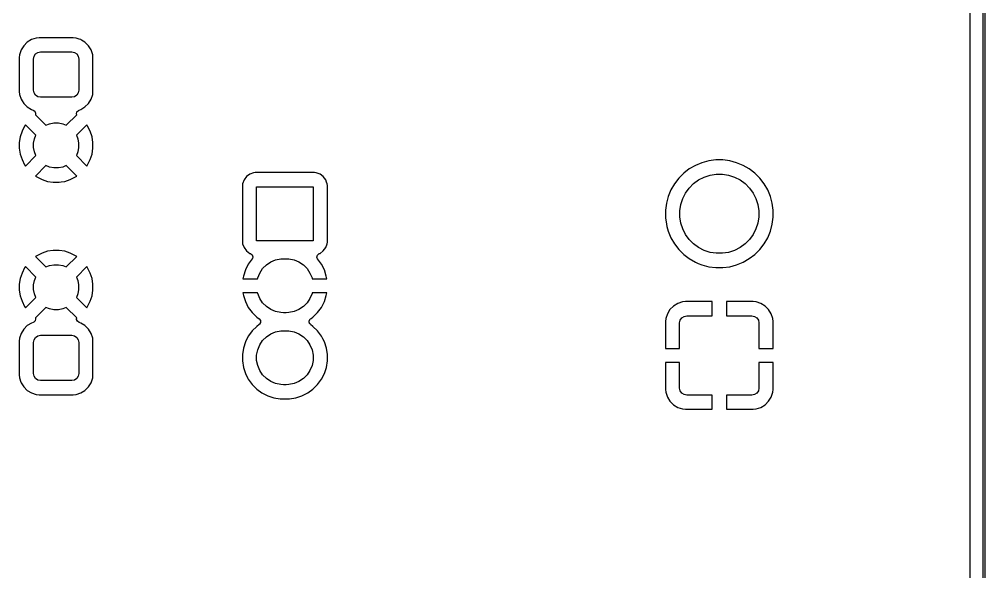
# Model space of a CAD drawing. Extents: x 4.07 to 10.8, y -5 to -0.8.
# Drawn here: x 9.459 to 10.801, y -4.233 to -3.466 of the extents above; entities that cross this region are included whole.
import ezdxf

# ---------------------------------------------------------------- set-up
doc = ezdxf.new("R2010")
doc.units = 0
doc.header["$MEASUREMENT"] = 0
doc.layers.add('BLACK', color=7, linetype='CONTINUOUS')

msp = doc.modelspace()

# ---------------------------------------------------------------- linework, layer by layer
at = {"layer": 'BLACK', "linetype": 'CONTINUOUS'}
for p, q in [((10.799, -4.999), (10.799, -0.801)), ((10.801, -0.8), (10.801, -5)), ((10.7803, -0.8246), (10.7803, -4.9754)), ((9.465, -3.5025), (9.4614, -3.5083)), ((9.4699, -3.4976), (9.465, -3.5025)), ((9.4758, -3.4939), (9.4699, -3.4976)), ((9.4823, -3.4918), (9.4758, -3.4939)), ((9.4758, -3.4939), (9.4758, -3.4939)), ((9.4864, -3.4914), (9.4823, -3.4918)), ((9.4823, -3.4918), (9.4823, -3.4918)), ((9.5336, -3.4914), (9.4864, -3.4914)), ((9.4864, -3.4914), (9.4864, -3.4914)), ((9.5377, -3.4918), (9.5336, -3.4914)), ((9.5421, -3.4932), (9.5377, -3.4918)), ((9.5377, -3.4918), (9.5377, -3.4918)), ((9.5442, -3.4939), (9.5421, -3.4932)), ((9.5452, -3.4946), (9.5442, -3.4939)), ((9.5442, -3.4939), (9.5442, -3.4939)), ((9.5501, -3.4976), (9.5452, -3.4946)), ((9.555, -3.5025), (9.5501, -3.4976)), ((9.5586, -3.5083), (9.555, -3.5025)), ((9.4592, -3.5149), (9.4588, -3.5189)), ((9.4614, -3.5083), (9.4592, -3.5149)), ((9.4592, -3.5149), (9.4592, -3.5149)), ((9.4592, -3.5149), (9.4592, -3.5149)), ((9.4614, -3.5083), (9.4614, -3.5083)), ((9.4793, -3.5171), (9.4814, -3.5139)), ((9.4814, -3.5139), (9.4846, -3.5118)), ((9.4846, -3.5118), (9.4883, -3.5111)), ((9.4883, -3.5111), (9.5317, -3.5111)), ((9.5317, -3.5111), (9.5354, -3.5118)), ((9.5354, -3.5118), (9.5386, -3.5139)), ((9.5386, -3.5139), (9.5407, -3.5171)), ((9.5608, -3.5149), (9.5586, -3.5083)), ((9.5612, -3.5189), (9.5608, -3.5149)), ((9.4588, -3.5189), (9.4588, -3.5662)), ((9.4785, -3.5209), (9.4793, -3.5171)), ((9.4785, -3.5642), (9.4785, -3.5209)), ((9.5407, -3.5171), (9.5415, -3.5209)), ((9.5415, -3.5209), (9.5415, -3.5642)), ((9.5612, -3.5662), (9.5612, -3.5189)), ((9.4588, -3.5662), (9.4588, -3.5662)), ((9.4588, -3.5662), (9.4592, -3.5702)), ((9.4793, -3.568), (9.4785, -3.5642)), ((9.4814, -3.5712), (9.4793, -3.568)), ((9.5407, -3.568), (9.5386, -3.5712)), ((9.5415, -3.5642), (9.5407, -3.568)), ((9.5608, -3.5702), (9.5612, -3.5662)), ((9.4592, -3.5702), (9.4592, -3.5702)), ((9.4592, -3.5702), (9.4614, -3.5768)), ((9.4614, -3.5768), (9.4614, -3.5768)), ((9.4614, -3.5768), (9.4627, -3.5789)), ((9.4627, -3.5789), (9.465, -3.5827)), ((9.465, -3.5827), (9.4699, -3.5875)), ((9.4846, -3.5733), (9.4814, -3.5712)), ((9.4883, -3.5741), (9.4846, -3.5733)), ((9.5317, -3.5741), (9.4883, -3.5741)), ((9.5354, -3.5733), (9.5317, -3.5741)), ((9.5386, -3.5712), (9.5354, -3.5733)), ((9.5501, -3.5875), (9.555, -3.5827)), ((9.555, -3.5827), (9.5586, -3.5768)), ((9.5586, -3.5768), (9.5608, -3.5702)), ((9.4699, -3.5875), (9.4758, -3.5912)), ((9.4758, -3.5912), (9.4782, -3.592)), ((9.4782, -3.592), (9.4805, -3.5935)), ((9.4805, -3.5935), (9.4815, -3.5961)), ((9.4815, -3.597), (9.4814, -3.5985)), ((9.4815, -3.5961), (9.4815, -3.597)), ((9.5385, -3.597), (9.539, -3.5943)), ((9.5386, -3.5985), (9.5385, -3.597)), ((9.539, -3.5943), (9.541, -3.5923)), ((9.541, -3.5923), (9.5418, -3.592)), ((9.5418, -3.592), (9.5442, -3.5912)), ((9.5442, -3.5912), (9.5501, -3.5875)), ((9.4814, -3.5985), (9.4959, -3.6129)), ((9.5009, -3.6108), (9.5069, -3.6096)), ((9.5069, -3.6096), (9.5131, -3.6096)), ((9.5131, -3.6096), (9.5191, -3.6108)), ((9.5241, -3.6129), (9.5386, -3.5985)), ((9.4626, -3.6213), (9.4601, -3.629)), ((9.4662, -3.6142), (9.4626, -3.6213)), ((9.4675, -3.6124), (9.4662, -3.6142)), ((9.4819, -3.6268), (9.4675, -3.6124)), ((9.4675, -3.6124), (9.4675, -3.6124)), ((9.4959, -3.6129), (9.5009, -3.6108)), ((9.5191, -3.6108), (9.5241, -3.6129)), ((9.5525, -3.6124), (9.5381, -3.6268)), ((9.5538, -3.6142), (9.5525, -3.6124)), ((9.5525, -3.6124), (9.5525, -3.6124)), ((9.5574, -3.6213), (9.5538, -3.6142)), ((9.5599, -3.629), (9.5574, -3.6213)), ((9.4601, -3.629), (9.4588, -3.637)), ((9.4588, -3.637), (9.4588, -3.645)), ((9.4787, -3.6379), (9.4799, -3.6318)), ((9.4799, -3.6318), (9.4819, -3.6268)), ((9.5381, -3.6268), (9.5401, -3.6318)), ((9.5401, -3.6318), (9.5413, -3.6379)), ((9.5612, -3.637), (9.5599, -3.629)), ((9.5612, -3.645), (9.5612, -3.637)), ((9.4588, -3.645), (9.4601, -3.653)), ((9.4787, -3.6441), (9.4787, -3.6379)), ((9.4799, -3.6501), (9.4787, -3.6441)), ((9.4819, -3.6551), (9.4799, -3.6501)), ((9.5401, -3.6501), (9.5381, -3.6551)), ((9.5413, -3.6441), (9.5401, -3.6501)), ((9.5413, -3.6379), (9.5413, -3.6441)), ((9.5599, -3.653), (9.5612, -3.645)), ((9.4601, -3.653), (9.4626, -3.6606)), ((9.4626, -3.6606), (9.4662, -3.6678)), ((9.4675, -3.6696), (9.4819, -3.6551)), ((9.5381, -3.6551), (9.5525, -3.6696)), ((9.5538, -3.6678), (9.5574, -3.6606)), ((9.5574, -3.6606), (9.5599, -3.653)), ((10.4174, -3.6625), (10.4079, -3.665)), ((10.4271, -3.6612), (10.4174, -3.6625)), ((10.4369, -3.6612), (10.4271, -3.6612)), ((10.4271, -3.6612), (10.4271, -3.6612)), ((10.4271, -3.6612), (10.4271, -3.6612)), ((10.4466, -3.6625), (10.4369, -3.6612)), ((10.4369, -3.6612), (10.4369, -3.6612)), ((10.4369, -3.6612), (10.4369, -3.6612)), ((10.4561, -3.665), (10.4466, -3.6625)), ((9.4662, -3.6678), (9.4662, -3.6678)), ((9.4662, -3.6678), (9.4675, -3.6696)), ((9.4675, -3.6696), (9.4675, -3.6696)), ((9.4959, -3.669), (9.4814, -3.6835)), ((9.5009, -3.6711), (9.4959, -3.669)), ((9.5069, -3.6723), (9.5009, -3.6711)), ((9.5131, -3.6723), (9.5069, -3.6723)), ((9.5191, -3.6711), (9.5131, -3.6723)), ((9.5241, -3.669), (9.5191, -3.6711)), ((9.5386, -3.6835), (9.5241, -3.669)), ((9.5525, -3.6696), (9.5538, -3.6678)), ((10.3903, -3.6737), (10.3826, -3.6796)), ((10.3988, -3.6687), (10.3903, -3.6737)), ((10.4079, -3.665), (10.3988, -3.6687)), ((10.3988, -3.6687), (10.3988, -3.6687)), ((10.4652, -3.6687), (10.4561, -3.665)), ((10.4737, -3.6737), (10.4652, -3.6687)), ((10.4652, -3.6687), (10.4652, -3.6687)), ((10.4814, -3.6796), (10.4737, -3.6737)), ((9.4814, -3.6835), (9.4832, -3.6848)), ((9.4832, -3.6848), (9.4904, -3.6884)), ((9.4904, -3.6884), (9.498, -3.6909)), ((9.498, -3.6909), (9.506, -3.6922)), ((9.5172, -3.6917), (9.522, -3.6909)), ((9.522, -3.6909), (9.5296, -3.6884)), ((9.5296, -3.6884), (9.5368, -3.6848)), ((9.5368, -3.6848), (9.5386, -3.6835)), ((9.7712, -3.689), (9.7692, -3.6943)), ((9.7746, -3.6844), (9.7712, -3.689)), ((9.7712, -3.689), (9.7712, -3.689)), ((9.7791, -3.681), (9.7746, -3.6844)), ((9.7746, -3.6844), (9.7746, -3.6844)), ((9.7844, -3.679), (9.7791, -3.681)), ((9.7791, -3.681), (9.7791, -3.681)), ((9.7867, -3.6788), (9.7844, -3.679)), ((9.8693, -3.6788), (9.7867, -3.6788)), ((9.7867, -3.6788), (9.7867, -3.6788)), ((9.8716, -3.679), (9.8693, -3.6788)), ((9.8693, -3.6788), (9.8693, -3.6788)), ((9.8693, -3.6788), (9.8693, -3.6788)), ((9.8693, -3.6788), (9.8693, -3.6788)), ((9.8769, -3.681), (9.8716, -3.679)), ((9.8716, -3.679), (9.8716, -3.679)), ((9.8814, -3.6844), (9.8769, -3.681)), ((9.8769, -3.681), (9.8769, -3.681)), ((9.8848, -3.689), (9.8814, -3.6844)), ((9.8814, -3.6844), (9.8814, -3.6844)), ((9.886, -3.6921), (9.8848, -3.689)), ((9.8848, -3.689), (9.8848, -3.689)), ((10.3756, -3.6866), (10.3697, -3.6943)), ((10.3826, -3.6796), (10.3756, -3.6866)), ((10.3756, -3.6866), (10.3756, -3.6866)), ((10.3826, -3.6796), (10.3826, -3.6796)), ((10.3962, -3.6941), (10.4032, -3.689)), ((10.4032, -3.689), (10.4109, -3.6851)), ((10.4109, -3.6851), (10.4191, -3.6824)), ((10.4191, -3.6824), (10.4277, -3.6811)), ((10.4277, -3.6811), (10.4363, -3.6811)), ((10.4363, -3.6811), (10.4449, -3.6824)), ((10.4449, -3.6824), (10.4531, -3.6851)), ((10.4531, -3.6851), (10.4608, -3.689)), ((10.4608, -3.689), (10.4678, -3.6941)), ((10.4884, -3.6866), (10.4814, -3.6796)), ((10.4814, -3.6796), (10.4814, -3.6796)), ((10.4943, -3.6943), (10.4884, -3.6866)), ((10.4884, -3.6866), (10.4884, -3.6866)), ((9.506, -3.6922), (9.514, -3.6922)), ((9.514, -3.6922), (9.5172, -3.6917)), ((9.769, -3.6958), (9.7689, -3.6966)), ((9.7689, -3.6966), (9.7689, -3.6966)), ((9.7689, -3.6966), (9.7689, -3.7754)), ((9.7692, -3.6943), (9.769, -3.6958)), ((9.7886, -3.7735), (9.7886, -3.6985)), ((9.7886, -3.6985), (9.8674, -3.6985)), ((9.8674, -3.6985), (9.8674, -3.7735)), ((9.8868, -3.6943), (9.886, -3.6921)), ((9.8871, -3.6966), (9.8868, -3.6943)), ((9.8871, -3.7311), (9.8871, -3.6966)), ((10.3647, -3.7028), (10.361, -3.7119)), ((10.3697, -3.6943), (10.3647, -3.7028)), ((10.3647, -3.7028), (10.3647, -3.7028)), ((10.385, -3.7072), (10.3901, -3.7002)), ((10.3901, -3.7002), (10.3962, -3.6941)), ((10.4678, -3.6941), (10.4739, -3.7002)), ((10.4739, -3.7002), (10.479, -3.7072)), ((10.4993, -3.7028), (10.4943, -3.6943)), ((10.503, -3.7119), (10.4993, -3.7028)), ((10.361, -3.7119), (10.3585, -3.7214)), ((10.3784, -3.7231), (10.3811, -3.7149)), ((10.3811, -3.7149), (10.385, -3.7072)), ((10.479, -3.7072), (10.4829, -3.7149)), ((10.4829, -3.7149), (10.4856, -3.7231)), ((10.5055, -3.7214), (10.503, -3.7119)), ((9.8871, -3.7754), (9.8871, -3.7311)), ((10.3585, -3.7214), (10.3572, -3.7311)), ((10.3572, -3.7311), (10.3572, -3.7311)), ((10.3572, -3.7311), (10.3572, -3.7409)), ((10.3771, -3.7317), (10.3784, -3.7231)), ((10.4856, -3.7231), (10.4869, -3.7317)), ((10.5068, -3.7311), (10.5055, -3.7214)), ((10.5068, -3.7409), (10.5068, -3.7311)), ((10.3572, -3.7409), (10.3572, -3.7409)), ((10.3572, -3.7409), (10.3573, -3.7416)), ((10.3573, -3.7416), (10.3585, -3.7506)), ((10.3771, -3.7403), (10.3771, -3.7317)), ((10.3784, -3.7489), (10.3771, -3.7403)), ((10.4869, -3.7403), (10.4856, -3.7489)), ((10.4869, -3.7317), (10.4869, -3.7403)), ((10.5055, -3.7506), (10.5068, -3.7409)), ((10.3585, -3.7506), (10.3592, -3.7535)), ((10.3592, -3.7535), (10.361, -3.7601)), ((10.3811, -3.7571), (10.3784, -3.7489)), ((10.385, -3.7648), (10.3811, -3.7571)), ((10.4829, -3.7571), (10.479, -3.7648)), ((10.4856, -3.7489), (10.4829, -3.7571)), ((10.503, -3.7601), (10.5055, -3.7506)), ((10.361, -3.7601), (10.3647, -3.7692)), ((10.3647, -3.7692), (10.3647, -3.7692)), ((10.3647, -3.7692), (10.3697, -3.7777)), ((10.3901, -3.7718), (10.385, -3.7648)), ((10.479, -3.7648), (10.4739, -3.7718)), ((10.4943, -3.7777), (10.4993, -3.7692)), ((10.4993, -3.7692), (10.503, -3.7601)), ((9.7689, -3.7754), (9.7689, -3.7754)), ((9.7689, -3.7754), (9.7692, -3.7777)), ((9.7692, -3.7777), (9.7712, -3.783)), ((9.7712, -3.783), (9.7712, -3.783)), ((9.7712, -3.783), (9.7746, -3.7876)), ((9.8674, -3.7735), (9.7886, -3.7735)), ((9.8814, -3.7876), (9.8848, -3.783)), ((9.8848, -3.783), (9.8868, -3.7777)), ((9.8868, -3.7777), (9.8871, -3.7754)), ((10.3697, -3.7777), (10.3756, -3.7854)), ((10.3962, -3.7779), (10.3901, -3.7718)), ((10.4032, -3.783), (10.3962, -3.7779)), ((10.4109, -3.7869), (10.4032, -3.783)), ((10.4608, -3.783), (10.4531, -3.7869)), ((10.4678, -3.7779), (10.4608, -3.783)), ((10.4739, -3.7718), (10.4678, -3.7779)), ((10.4884, -3.7854), (10.4943, -3.7777)), ((9.4832, -3.7942), (9.4814, -3.7955)), ((9.4814, -3.7955), (9.4814, -3.7955)), ((9.4814, -3.7955), (9.4959, -3.8099)), ((9.4904, -3.7906), (9.4832, -3.7942)), ((9.498, -3.7881), (9.4904, -3.7906)), ((9.506, -3.7868), (9.498, -3.7881)), ((9.514, -3.7868), (9.506, -3.7868)), ((9.522, -3.7881), (9.514, -3.7868)), ((9.5296, -3.7906), (9.522, -3.7881)), ((9.5241, -3.8099), (9.5386, -3.7955)), ((9.5368, -3.7942), (9.5296, -3.7906)), ((9.5386, -3.7955), (9.5368, -3.7942)), ((9.5368, -3.7942), (9.5368, -3.7942)), ((9.5386, -3.7955), (9.5386, -3.7955)), ((9.7746, -3.7876), (9.7746, -3.7876)), ((9.7746, -3.7876), (9.7791, -3.791)), ((9.7791, -3.791), (9.7791, -3.791)), ((9.7791, -3.791), (9.7791, -3.791)), ((9.7791, -3.791), (9.7791, -3.791)), ((9.7791, -3.791), (9.7802, -3.7914)), ((9.7802, -3.7914), (9.7824, -3.793)), ((9.7824, -3.793), (9.7834, -3.7956)), ((9.7828, -3.7983), (9.7824, -3.7988)), ((9.7834, -3.7956), (9.7828, -3.7983)), ((9.8726, -3.7962), (9.8732, -3.7936)), ((9.8736, -3.7988), (9.8726, -3.7962)), ((9.8732, -3.7936), (9.8752, -3.7916)), ((9.8752, -3.7916), (9.8758, -3.7914)), ((9.8758, -3.7914), (9.8769, -3.791)), ((9.8769, -3.791), (9.8814, -3.7876)), ((10.3756, -3.7854), (10.3756, -3.7854)), ((10.3756, -3.7854), (10.3826, -3.7924)), ((10.3826, -3.7924), (10.3826, -3.7924)), ((10.3826, -3.7924), (10.3903, -3.7983)), ((10.3903, -3.7983), (10.3988, -3.8033)), ((10.4191, -3.7896), (10.4109, -3.7869)), ((10.4277, -3.7909), (10.4191, -3.7896)), ((10.4363, -3.7909), (10.4277, -3.7909)), ((10.4449, -3.7896), (10.4363, -3.7909)), ((10.4531, -3.7869), (10.4449, -3.7896)), ((10.4652, -3.8033), (10.4737, -3.7983)), ((10.4737, -3.7983), (10.4814, -3.7924)), ((10.4814, -3.7924), (10.4884, -3.7854)), ((9.4662, -3.8112), (9.4626, -3.8184)), ((9.4675, -3.8094), (9.4662, -3.8112)), ((9.4819, -3.8239), (9.4675, -3.8094)), ((9.4675, -3.8094), (9.4675, -3.8094)), ((9.4959, -3.8099), (9.5009, -3.8079)), ((9.5009, -3.8079), (9.5069, -3.8067)), ((9.5069, -3.8067), (9.5131, -3.8067)), ((9.5131, -3.8067), (9.5191, -3.8079)), ((9.5191, -3.8079), (9.5241, -3.8099)), ((9.5525, -3.8094), (9.5381, -3.8239)), ((9.5538, -3.8112), (9.5525, -3.8094)), ((9.5525, -3.8094), (9.5525, -3.8094)), ((9.5574, -3.8184), (9.5538, -3.8112)), ((9.7772, -3.806), (9.7731, -3.814)), ((9.7824, -3.7988), (9.7772, -3.806)), ((9.7971, -3.8122), (9.8023, -3.807)), ((9.8023, -3.807), (9.8085, -3.8029)), ((9.8085, -3.8029), (9.8152, -3.8001)), ((9.8152, -3.8001), (9.8225, -3.7987)), ((9.8225, -3.7987), (9.8261, -3.7985)), ((9.8261, -3.7985), (9.8299, -3.7985)), ((9.8299, -3.7985), (9.8335, -3.7987)), ((9.8335, -3.7987), (9.8408, -3.8001)), ((9.8408, -3.8001), (9.8475, -3.8029)), ((9.8475, -3.8029), (9.8537, -3.807)), ((9.8537, -3.807), (9.8589, -3.8122)), ((9.8788, -3.806), (9.8736, -3.7988)), ((9.8829, -3.814), (9.8788, -3.806)), ((10.3988, -3.8033), (10.3988, -3.8033)), ((10.3988, -3.8033), (10.4027, -3.8049)), ((10.4027, -3.8049), (10.4079, -3.807)), ((10.4079, -3.807), (10.4174, -3.8095)), ((10.4174, -3.8095), (10.4271, -3.8108)), ((10.4271, -3.8108), (10.4271, -3.8108)), ((10.4271, -3.8108), (10.4369, -3.8108)), ((10.4369, -3.8108), (10.4466, -3.8095)), ((10.4369, -3.8108), (10.4369, -3.8108)), ((10.4466, -3.8095), (10.4561, -3.807)), ((10.4561, -3.807), (10.4652, -3.8033)), ((9.4626, -3.8184), (9.4601, -3.826)), ((9.4799, -3.8289), (9.4819, -3.8239)), ((9.5381, -3.8239), (9.5401, -3.8289)), ((9.5599, -3.826), (9.5574, -3.8184)), ((9.7704, -3.8226), (9.7698, -3.8262)), ((9.7731, -3.814), (9.7704, -3.8226)), ((9.79, -3.8262), (9.7902, -3.8251)), ((9.7902, -3.8251), (9.7931, -3.8183)), ((9.7931, -3.8183), (9.7971, -3.8122)), ((9.8589, -3.8122), (9.8629, -3.8183)), ((9.8629, -3.8183), (9.8658, -3.8251)), ((9.8658, -3.8251), (9.866, -3.8262)), ((9.8856, -3.8226), (9.8829, -3.814)), ((9.8862, -3.8262), (9.8856, -3.8226)), ((9.4601, -3.826), (9.4588, -3.834)), ((9.4588, -3.834), (9.4588, -3.842)), ((9.4787, -3.8349), (9.4799, -3.8289)), ((9.4787, -3.8411), (9.4787, -3.8349)), ((9.5401, -3.8289), (9.5413, -3.8349)), ((9.5413, -3.8349), (9.5413, -3.8411)), ((9.5612, -3.834), (9.5599, -3.826)), ((9.5612, -3.842), (9.5612, -3.834)), ((9.7698, -3.8262), (9.79, -3.8262)), ((9.866, -3.8262), (9.8862, -3.8262)), ((9.4588, -3.842), (9.4601, -3.85)), ((9.4601, -3.85), (9.4626, -3.8576)), ((9.4799, -3.8471), (9.4787, -3.8411)), ((9.4819, -3.8521), (9.4799, -3.8471)), ((9.5401, -3.8471), (9.5381, -3.8521)), ((9.5413, -3.8411), (9.5401, -3.8471)), ((9.5574, -3.8576), (9.5599, -3.85)), ((9.5599, -3.85), (9.5612, -3.842)), ((9.7698, -3.8458), (9.7704, -3.8494)), ((9.79, -3.8458), (9.7698, -3.8458)), ((9.7704, -3.8494), (9.7731, -3.858)), ((9.7902, -3.8469), (9.79, -3.8458)), ((9.7931, -3.8537), (9.7902, -3.8469)), ((9.8658, -3.8469), (9.8629, -3.8537)), ((9.866, -3.8458), (9.8658, -3.8469)), ((9.8862, -3.8458), (9.866, -3.8458)), ((9.8829, -3.858), (9.8856, -3.8494)), ((9.8856, -3.8494), (9.8862, -3.8458)), ((9.4626, -3.8576), (9.4662, -3.8648)), ((9.4662, -3.8648), (9.4662, -3.8648)), ((9.4662, -3.8648), (9.4675, -3.8666)), ((9.4675, -3.8666), (9.4819, -3.8521)), ((9.5381, -3.8521), (9.5525, -3.8666)), ((9.5525, -3.8666), (9.5538, -3.8648)), ((9.5538, -3.8648), (9.5574, -3.8576)), ((9.7731, -3.858), (9.7772, -3.866)), ((9.7971, -3.8598), (9.7931, -3.8537)), ((9.8023, -3.865), (9.7971, -3.8598)), ((9.8085, -3.8691), (9.8023, -3.865)), ((9.8537, -3.865), (9.8475, -3.8691)), ((9.8589, -3.8598), (9.8537, -3.865)), ((9.8629, -3.8537), (9.8589, -3.8598)), ((9.8788, -3.866), (9.8829, -3.858)), ((10.3683, -3.8643), (10.3634, -3.8691)), ((10.3742, -3.8606), (10.3683, -3.8643)), ((10.3807, -3.8585), (10.3742, -3.8606)), ((10.3742, -3.8606), (10.3742, -3.8606)), ((10.3848, -3.858), (10.3807, -3.8585)), ((10.3807, -3.8585), (10.3807, -3.8585)), ((10.4222, -3.858), (10.3848, -3.858)), ((10.4222, -3.8777), (10.4222, -3.858)), ((10.4792, -3.858), (10.4418, -3.858)), ((10.4418, -3.858), (10.4418, -3.8777)), ((10.4833, -3.8585), (10.4792, -3.858)), ((10.4898, -3.8606), (10.4833, -3.8585)), ((10.4833, -3.8585), (10.4833, -3.8585)), ((10.4957, -3.8643), (10.4898, -3.8606)), ((10.4898, -3.8606), (10.4898, -3.8606)), ((10.5006, -3.8691), (10.4957, -3.8643)), ((9.4675, -3.8666), (9.4675, -3.8666)), ((9.4959, -3.8661), (9.4814, -3.8805)), ((9.5009, -3.8681), (9.4959, -3.8661)), ((9.5069, -3.8693), (9.5009, -3.8681)), ((9.5131, -3.8693), (9.5069, -3.8693)), ((9.5191, -3.8681), (9.5131, -3.8693)), ((9.5241, -3.8661), (9.5191, -3.8681)), ((9.5386, -3.8805), (9.5241, -3.8661)), ((9.7772, -3.866), (9.7825, -3.8733)), ((9.7825, -3.8733), (9.7889, -3.8796)), ((9.8152, -3.8719), (9.8085, -3.8691)), ((9.8225, -3.8733), (9.8152, -3.8719)), ((9.8261, -3.8735), (9.8225, -3.8733)), ((9.8299, -3.8735), (9.8261, -3.8735)), ((9.8335, -3.8733), (9.8299, -3.8735)), ((9.8408, -3.8719), (9.8335, -3.8733)), ((9.8475, -3.8691), (9.8408, -3.8719)), ((9.8671, -3.8796), (9.8735, -3.8733)), ((9.8735, -3.8733), (9.8788, -3.866)), ((10.3598, -3.875), (10.3576, -3.8816)), ((10.3634, -3.8691), (10.3598, -3.875)), ((10.3598, -3.875), (10.3598, -3.875)), ((10.3798, -3.8806), (10.383, -3.8785)), ((10.383, -3.8785), (10.3867, -3.8777)), ((10.3867, -3.8777), (10.4222, -3.8777)), ((10.4418, -3.8777), (10.4773, -3.8777)), ((10.4773, -3.8777), (10.481, -3.8785)), ((10.481, -3.8785), (10.4842, -3.8806)), ((10.5042, -3.875), (10.5006, -3.8691)), ((10.5064, -3.8816), (10.5042, -3.875)), ((10.5042, -3.875), (10.5042, -3.875)), ((9.4699, -3.8914), (9.465, -3.8963)), ((9.4758, -3.8878), (9.4699, -3.8914)), ((9.4782, -3.887), (9.4758, -3.8878)), ((9.4758, -3.8878), (9.4758, -3.8878)), ((9.479, -3.8866), (9.4782, -3.887)), ((9.481, -3.8847), (9.479, -3.8866)), ((9.4815, -3.882), (9.481, -3.8847)), ((9.4814, -3.8805), (9.4815, -3.882)), ((9.5385, -3.882), (9.5386, -3.8805)), ((9.5385, -3.8829), (9.5385, -3.882)), ((9.5395, -3.8854), (9.5385, -3.8829)), ((9.5418, -3.887), (9.5395, -3.8854)), ((9.5442, -3.8878), (9.5418, -3.887)), ((9.5501, -3.8914), (9.5442, -3.8878)), ((9.555, -3.8963), (9.5501, -3.8914)), ((9.7889, -3.8796), (9.7889, -3.8796)), ((9.7889, -3.8796), (9.7922, -3.882)), ((9.7922, -3.8899), (9.7889, -3.8924)), ((9.7922, -3.882), (9.7939, -3.8842)), ((9.7928, -3.8894), (9.7922, -3.8899)), ((9.7941, -3.887), (9.7928, -3.8894)), ((9.7939, -3.8842), (9.7941, -3.887)), ((9.8618, -3.8856), (9.8619, -3.8853)), ((9.862, -3.8867), (9.8618, -3.8856)), ((9.8618, -3.8856), (9.8618, -3.8856)), ((9.8619, -3.885), (9.8624, -3.884)), ((9.8619, -3.8853), (9.8619, -3.885)), ((9.8621, -3.8878), (9.862, -3.8867)), ((9.8623, -3.888), (9.8621, -3.8878)), ((9.8623, -3.8883), (9.8623, -3.888)), ((9.8631, -3.8891), (9.8623, -3.8883)), ((9.8624, -3.884), (9.8628, -3.883)), ((9.8628, -3.883), (9.8631, -3.8827)), ((9.8631, -3.8827), (9.8632, -3.8826)), ((9.8638, -3.8899), (9.8631, -3.8891)), ((9.8632, -3.8826), (9.8638, -3.882)), ((9.8638, -3.882), (9.8645, -3.8815)), ((9.8671, -3.8924), (9.8638, -3.8899)), ((9.8645, -3.8815), (9.8671, -3.8796)), ((9.8645, -3.8815), (9.8645, -3.8815)), ((9.8645, -3.8815), (9.8645, -3.8815)), ((10.3576, -3.8816), (10.3572, -3.8856)), ((10.3572, -3.8856), (10.3572, -3.923)), ((10.3576, -3.8816), (10.3576, -3.8816)), ((10.3769, -3.8876), (10.3776, -3.8838)), ((10.3769, -3.923), (10.3769, -3.8876)), ((10.3776, -3.8838), (10.3798, -3.8806)), ((10.4842, -3.8806), (10.4864, -3.8838)), ((10.4864, -3.8838), (10.4871, -3.8876)), ((10.4871, -3.8876), (10.4871, -3.923)), ((10.5068, -3.8856), (10.5064, -3.8816)), ((10.5064, -3.8816), (10.5064, -3.8816)), ((10.5068, -3.923), (10.5068, -3.8856)), ((10.5068, -3.8856), (10.5068, -3.8856)), ((9.4614, -3.9022), (9.4592, -3.9088)), ((9.465, -3.8963), (9.4614, -3.9022)), ((9.4614, -3.9022), (9.4614, -3.9022)), ((9.4814, -3.9078), (9.4846, -3.9057)), ((9.4846, -3.9057), (9.4883, -3.9049)), ((9.4883, -3.9049), (9.5317, -3.9049)), ((9.5317, -3.9049), (9.5354, -3.9057)), ((9.5354, -3.9057), (9.5386, -3.9078)), ((9.5586, -3.9022), (9.555, -3.8963)), ((9.5608, -3.9088), (9.5586, -3.9022)), ((9.7802, -3.9019), (9.7772, -3.906)), ((9.7825, -3.8987), (9.7802, -3.9019)), ((9.7889, -3.8924), (9.7825, -3.8987)), ((9.7825, -3.8987), (9.7825, -3.8987)), ((9.7825, -3.8987), (9.7825, -3.8987)), ((9.7889, -3.8924), (9.7889, -3.8924)), ((9.8023, -3.907), (9.8085, -3.9029)), ((9.8085, -3.9029), (9.8152, -3.9001)), ((9.8152, -3.9001), (9.8225, -3.8987)), ((9.8225, -3.8987), (9.8261, -3.8985)), ((9.8261, -3.8985), (9.8299, -3.8985)), ((9.8299, -3.8985), (9.8335, -3.8987)), ((9.8335, -3.8987), (9.8408, -3.9001)), ((9.8408, -3.9001), (9.8475, -3.9029)), ((9.8475, -3.9029), (9.8537, -3.907)), ((9.8735, -3.8987), (9.8671, -3.8924)), ((9.8788, -3.906), (9.8735, -3.8987)), ((9.4592, -3.9088), (9.4588, -3.9128)), ((9.4588, -3.9128), (9.4588, -3.96)), ((9.4592, -3.9088), (9.4592, -3.9088)), ((9.4592, -3.9088), (9.4592, -3.9088)), ((9.4785, -3.9148), (9.4793, -3.911)), ((9.4785, -3.9581), (9.4785, -3.9148)), ((9.4793, -3.911), (9.4814, -3.9078)), ((9.5386, -3.9078), (9.5407, -3.911)), ((9.5407, -3.911), (9.5415, -3.9148)), ((9.5415, -3.9148), (9.5415, -3.9581)), ((9.5612, -3.9128), (9.5608, -3.9088)), ((9.5612, -3.96), (9.5612, -3.9128)), ((9.7731, -3.914), (9.7703, -3.9226)), ((9.7772, -3.906), (9.7731, -3.914)), ((9.7902, -3.9251), (9.7931, -3.9183)), ((9.7931, -3.9183), (9.7971, -3.9122)), ((9.7971, -3.9122), (9.8023, -3.907)), ((9.8537, -3.907), (9.8589, -3.9122)), ((9.8589, -3.9122), (9.8629, -3.9183)), ((9.8629, -3.9183), (9.8658, -3.9251)), ((9.8806, -3.9096), (9.8788, -3.906)), ((9.8829, -3.914), (9.8806, -3.9096)), ((9.8857, -3.9226), (9.8829, -3.914)), ((9.7703, -3.9226), (9.7689, -3.9315)), ((9.7689, -3.9315), (9.7689, -3.9405)), ((9.7703, -3.9226), (9.7703, -3.9226)), ((9.7888, -3.9323), (9.7902, -3.9251)), ((9.7888, -3.9397), (9.7888, -3.9323)), ((9.8658, -3.9251), (9.8672, -3.9323)), ((9.8672, -3.9323), (9.8672, -3.9397)), ((9.8871, -3.9315), (9.8857, -3.9226)), ((9.8857, -3.9226), (9.8857, -3.9226)), ((9.8857, -3.9226), (9.8857, -3.9226)), ((9.8871, -3.9405), (9.8871, -3.9315)), ((10.3572, -3.923), (10.3769, -3.923)), ((10.4871, -3.923), (10.5068, -3.923)), ((9.7689, -3.9405), (9.7703, -3.9494)), ((9.7902, -3.9469), (9.7888, -3.9397)), ((9.8672, -3.9397), (9.8658, -3.9469)), ((9.8857, -3.9494), (9.8871, -3.9405)), ((10.3572, -3.9427), (10.3572, -3.9801)), ((10.3769, -3.9427), (10.3572, -3.9427)), ((10.3769, -3.9781), (10.3769, -3.9427)), ((10.5068, -3.9427), (10.4871, -3.9427)), ((10.4871, -3.9427), (10.4871, -3.9781)), ((10.5068, -3.9801), (10.5068, -3.9427)), ((9.4793, -3.9618), (9.4785, -3.9581)), ((9.5415, -3.9581), (9.5407, -3.9618)), ((9.7703, -3.9494), (9.7703, -3.9494)), ((9.7703, -3.9494), (9.7731, -3.958)), ((9.7731, -3.958), (9.7761, -3.9638)), ((9.7931, -3.9537), (9.7902, -3.9469)), ((9.7971, -3.9598), (9.7931, -3.9537)), ((9.8629, -3.9537), (9.8589, -3.9598)), ((9.8658, -3.9469), (9.8629, -3.9537)), ((9.8788, -3.966), (9.8829, -3.958)), ((9.8829, -3.958), (9.8857, -3.9494)), ((9.8829, -3.958), (9.8829, -3.958)), ((9.8857, -3.9494), (9.8857, -3.9494)), ((9.8857, -3.9494), (9.8857, -3.9494)), ((9.4588, -3.96), (9.4588, -3.96)), ((9.4588, -3.96), (9.4592, -3.9641)), ((9.4592, -3.9641), (9.4592, -3.9641)), ((9.4592, -3.9641), (9.4611, -3.9698)), ((9.4611, -3.9698), (9.4614, -3.9707)), ((9.4614, -3.9707), (9.465, -3.9765)), ((9.4814, -3.965), (9.4793, -3.9618)), ((9.4846, -3.9672), (9.4814, -3.965)), ((9.4883, -3.9679), (9.4846, -3.9672)), ((9.5317, -3.9679), (9.4883, -3.9679)), ((9.5354, -3.9672), (9.5317, -3.9679)), ((9.5386, -3.965), (9.5354, -3.9672)), ((9.5407, -3.9618), (9.5386, -3.965)), ((9.555, -3.9765), (9.5586, -3.9707)), ((9.5586, -3.9707), (9.5608, -3.9641)), ((9.5608, -3.9641), (9.5612, -3.96)), ((9.7761, -3.9638), (9.7772, -3.966)), ((9.7772, -3.966), (9.7825, -3.9733)), ((9.8023, -3.965), (9.7971, -3.9598)), ((9.8085, -3.9691), (9.8023, -3.965)), ((9.8152, -3.9719), (9.8085, -3.9691)), ((9.8225, -3.9733), (9.8152, -3.9719)), ((9.8408, -3.9719), (9.8335, -3.9733)), ((9.8475, -3.9691), (9.8408, -3.9719)), ((9.8537, -3.965), (9.8475, -3.9691)), ((9.8589, -3.9598), (9.8537, -3.965)), ((9.8735, -3.9733), (9.8788, -3.966)), ((9.465, -3.9765), (9.4699, -3.9814)), ((9.4699, -3.9814), (9.4758, -3.985)), ((9.4758, -3.985), (9.4823, -3.9872)), ((9.5377, -3.9872), (9.5442, -3.985)), ((9.5442, -3.985), (9.5501, -3.9814)), ((9.5501, -3.9814), (9.555, -3.9765)), ((9.7825, -3.9733), (9.7889, -3.9796)), ((9.7889, -3.9796), (9.7961, -3.9849)), ((9.7961, -3.9849), (9.8014, -3.9876)), ((9.8261, -3.9735), (9.8225, -3.9733)), ((9.8299, -3.9735), (9.8261, -3.9735)), ((9.8335, -3.9733), (9.8299, -3.9735)), ((9.8518, -3.989), (9.8599, -3.9849)), ((9.8599, -3.9849), (9.8671, -3.9796)), ((9.8671, -3.9796), (9.8735, -3.9733)), ((10.3572, -3.9801), (10.3576, -3.9841)), ((10.3576, -3.9841), (10.3576, -3.9841)), ((10.3576, -3.9841), (10.3598, -3.9907)), ((10.3776, -3.9819), (10.3769, -3.9781)), ((10.3798, -3.9851), (10.3776, -3.9819)), ((10.383, -3.9872), (10.3798, -3.9851)), ((10.4842, -3.9851), (10.481, -3.9872)), ((10.4864, -3.9819), (10.4842, -3.9851)), ((10.4871, -3.9781), (10.4864, -3.9819)), ((10.5042, -3.9907), (10.5064, -3.9841)), ((10.5064, -3.9841), (10.5068, -3.9801)), ((10.5064, -3.9841), (10.5064, -3.9841)), ((10.5068, -3.9801), (10.5068, -3.9801)), ((9.4823, -3.9872), (9.4864, -3.9876)), ((9.4864, -3.9876), (9.5336, -3.9876)), ((9.5336, -3.9876), (9.5377, -3.9872)), ((9.8014, -3.9876), (9.8042, -3.989)), ((9.8042, -3.989), (9.8127, -3.9918)), ((9.8127, -3.9918), (9.8127, -3.9918)), ((9.8127, -3.9918), (9.8127, -3.9918)), ((9.8127, -3.9918), (9.8216, -3.9932)), ((9.8216, -3.9932), (9.8216, -3.9932)), ((9.8216, -3.9932), (9.8344, -3.9932)), ((9.8344, -3.9932), (9.8433, -3.9918)), ((9.8344, -3.9932), (9.8344, -3.9932)), ((9.8433, -3.9918), (9.8518, -3.989)), ((9.8433, -3.9918), (9.8433, -3.9918)), ((9.8433, -3.9918), (9.8433, -3.9918)), ((9.8518, -3.989), (9.8518, -3.989)), ((9.8518, -3.989), (9.8518, -3.989)), ((10.3598, -3.9907), (10.3598, -3.9907)), ((10.3598, -3.9907), (10.3634, -3.9966)), ((10.3634, -3.9966), (10.3683, -4.0014)), ((10.3867, -3.988), (10.383, -3.9872)), ((10.4222, -3.988), (10.3867, -3.988)), ((10.4222, -4.0077), (10.4222, -3.988)), ((10.4773, -3.988), (10.4418, -3.988)), ((10.4418, -3.988), (10.4418, -4.0077)), ((10.481, -3.9872), (10.4773, -3.988)), ((10.4957, -4.0014), (10.5006, -3.9966)), ((10.5006, -3.9966), (10.5042, -3.9907)), ((10.5042, -3.9907), (10.5042, -3.9907)), ((10.3683, -4.0014), (10.3742, -4.0051)), ((10.3742, -4.0051), (10.3742, -4.0051)), ((10.3742, -4.0051), (10.3807, -4.0072)), ((10.3807, -4.0072), (10.3807, -4.0072)), ((10.3807, -4.0072), (10.3848, -4.0077)), ((10.3848, -4.0077), (10.3848, -4.0077)), ((10.3848, -4.0077), (10.4222, -4.0077)), ((10.4418, -4.0077), (10.4792, -4.0077)), ((10.4792, -4.0077), (10.4833, -4.0072)), ((10.4792, -4.0077), (10.4792, -4.0077)), ((10.4833, -4.0072), (10.4898, -4.0051)), ((10.4833, -4.0072), (10.4833, -4.0072)), ((10.4898, -4.0051), (10.4957, -4.0014)), ((10.4898, -4.0051), (10.4898, -4.0051))]:
    msp.add_line(p, q, dxfattribs=at)

doc.saveas('drawing.dxf')
